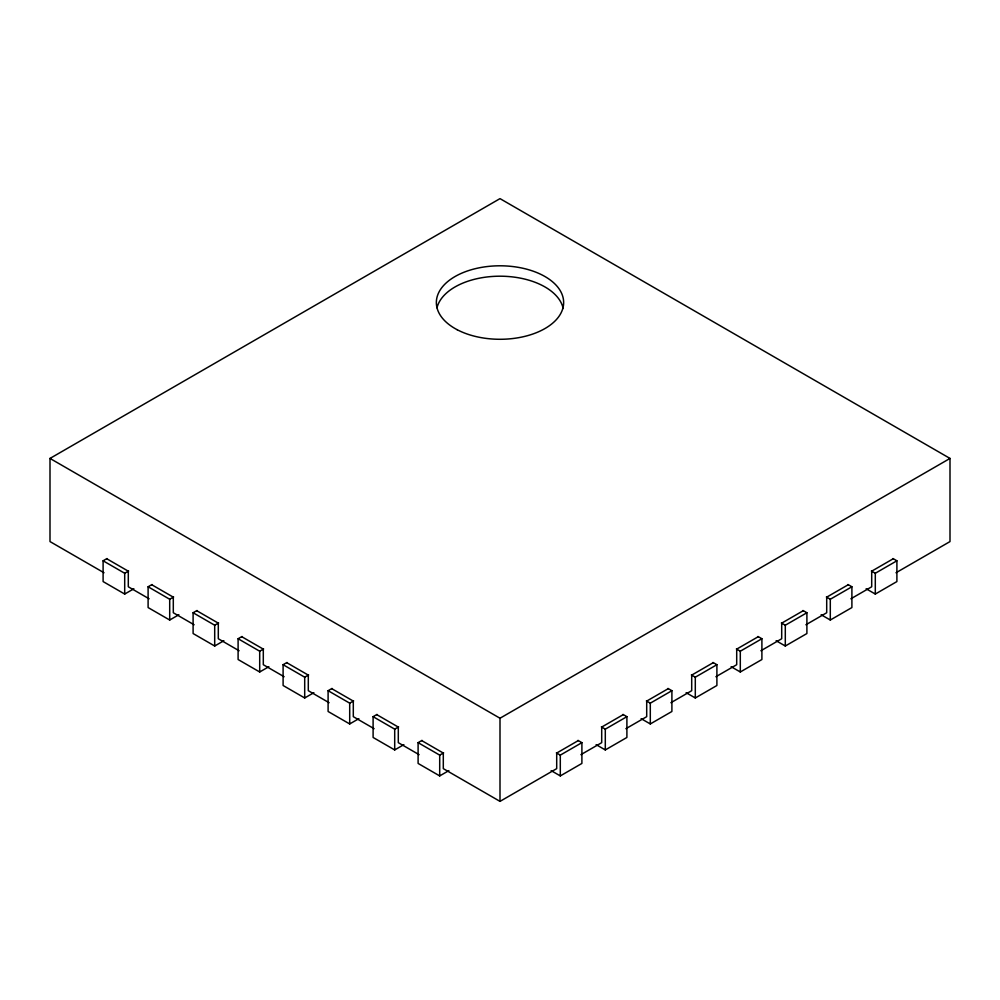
<?xml version="1.0" encoding="UTF-8"?>
<svg xmlns="http://www.w3.org/2000/svg" width="1000" height="1000" viewBox="0 0 1000 1000"><rect width="100%" height="100%" fill="white"/><g stroke="black" fill="none" stroke-linecap="round" stroke-linejoin="round"><path stroke-width="1.5" d="M104 572.75L50 541.575L50 458.425L500 198.625L950 458.425L950 541.575L896 572.75M133.863 588.763L124.7 594.05L103.1 581.575L103.1 560.8L107.025 558.525M103.1 560.8L124.7 573.263L128.625 571M178.863 614.738L169.7 620.025L148.1 607.562L148.1 586.775L152.025 584.513M148.1 586.775L169.7 599.25L173.625 596.975M223.863 640.725L214.7 646.012L193.1 633.538L193.1 612.75L197.025 610.487M193.1 612.75L214.7 625.225L218.625 622.962M268.863 666.7L259.7 671.988L238.1 659.525L238.1 638.737L242.025 636.475M238.1 638.737L259.7 651.213L263.625 648.938M313.863 692.688L304.7 697.975L283.1 685.5L283.1 664.712L287.025 662.45M283.1 664.712L304.7 677.188L308.625 674.925M358.862 718.662L349.7 723.95L328.1 711.488L328.1 690.7L332.025 688.425M328.1 690.7L349.7 703.162L353.625 700.9M403.862 744.638L394.7 749.938L373.1 737.463L373.1 716.675L377.025 714.412M373.1 716.675L394.7 729.15L398.625 726.875M448.862 770.625L439.7 775.913L418.1 763.438L418.1 742.663L422.025 740.387M50 458.425L500 718.238L950 458.425M418.1 742.663L439.7 755.125L443.625 752.862M578.3 740.575L556.7 753.05L556.7 768.637L500 801.375L443.3 768.637L443.3 753.05L421.7 740.575M623.3 714.6L601.7 727.075L601.7 742.663L580.9 754.663M668.3 688.625L646.7 701.087L646.7 716.675L625.9 728.688M713.3 662.638L691.7 675.113L691.7 690.7L670.9 702.712M758.3 636.663L736.7 649.125L736.7 664.712L715.9 676.725M803.3 610.675L781.7 623.15L781.7 638.737L760.9 650.75M848.3 584.7L826.7 597.163L826.7 612.75L805.9 624.763M893.3 558.713L871.7 571.188L871.7 586.775L850.9 598.787M556.375 752.862L560.3 755.125L581.9 742.663L581.9 763.438L560.3 775.913L551.138 770.625M601.375 726.875L605.3 729.15L626.9 716.675L626.9 737.463L605.3 749.938L596.138 744.638M646.375 700.9L650.3 703.162L671.9 690.7L671.9 711.488L650.3 723.95L641.137 718.662M691.375 674.925L695.3 677.188L716.9 664.712L716.9 685.5L695.3 697.975L686.137 692.688M736.375 648.938L740.3 651.213L761.9 638.737L761.9 659.525L740.3 671.988L731.137 666.7M781.375 622.962L785.3 625.225L806.9 612.75L806.9 633.538L785.3 646.012L776.137 640.725M826.375 596.975L830.3 599.25L851.9 586.775L851.9 607.562L830.3 620.025L821.137 614.738M871.375 571L875.3 573.263L896.9 560.8L896.9 581.575L875.3 594.05L866.137 588.763M892.975 558.525L896.9 560.8M847.975 584.513L851.9 586.775M802.975 610.487L806.9 612.75M757.975 636.475L761.9 638.737M712.975 662.45L716.9 664.712M667.975 688.425L671.9 690.7M622.975 714.412L626.9 716.675M577.975 740.387L581.9 742.663M106.7 558.713L128.3 571.188L128.3 586.775L149.1 598.787M151.7 584.7L173.3 597.163L173.3 612.75L194.1 624.763M196.7 610.675L218.3 623.15L218.3 638.737L239.1 650.75M241.7 636.663L263.3 649.125L263.3 664.712L284.1 676.725M286.7 662.638L308.3 675.113L308.3 690.7L329.1 702.712M331.7 688.625L353.3 701.087L353.3 716.675L374.1 728.688M376.7 714.6L398.3 727.075L398.3 742.663L419.1 754.663M875.3 573.263L875.3 594.05M830.3 599.25L830.3 620.025M785.3 625.225L785.3 646.012M740.3 651.213L740.3 671.988M695.3 677.188L695.3 697.975M650.3 703.162L650.3 723.95M605.3 729.15L605.3 749.938M560.3 755.125L560.3 775.913M500 718.238L500 801.375M439.7 755.125L439.7 775.913M394.7 729.15L394.7 749.938M349.7 703.162L349.7 723.95M304.7 677.188L304.7 697.975M259.7 651.213L259.7 671.988M214.7 625.225L214.7 646.012M169.7 599.25L169.7 620.025M124.7 573.263L124.7 594.05M436.987 307.8A63.637 36.737 0 0 1 500.6 276.2A63.637 36.737 0 0 1 563.175 308.488M457.163 329.712A63.637 36.737 0 0 0 562.175 310.387A63.637 36.737 0 0 0 480.662 267.538A63.637 36.737 0 0 0 457.163 329.712"/></g></svg>
